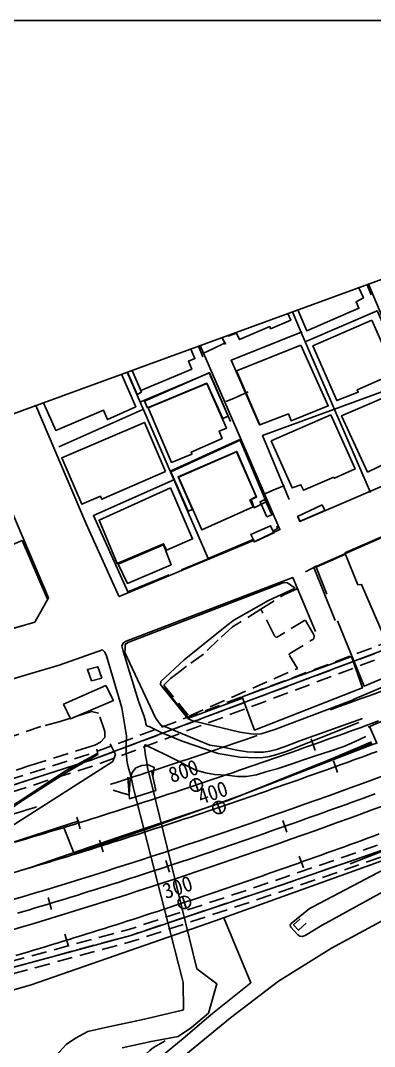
# Model space of a CAD drawing. Header units: millimetres. Extents: x 4198 to 4994, y 1103 to 1809.
# Drawn here: x 4785.9 to 4843.2, y 1453.3 to 1619.1 of the extents above; entities that cross this region are included whole.
import ezdxf
from ezdxf.xclip import XClip

# ---------------------------------------------------------------- set-up
doc = ezdxf.new("R2010")
doc.units = ezdxf.units.MM
doc.header["$LTSCALE"] = 10
doc.header["$MEASUREMENT"] = 0
doc.header["$XCLIPFRAME"] = 2
doc.linetypes.add('DASHED', pattern=[0.75, 0.5, -0.25])
doc.linetypes.add('HIDDEN', pattern=[0.375, 0.25, -0.125])
for name, color, linetype in [('TN-CABL', 4, 'Continuous'), ('TZ-BASE', 253, 'Continuous'), ('TZ-CABL', 4, 'Continuous')]:
    doc.layers.add(name, color=color, linetype=linetype)
doc.layers.add('TX-PAPR', color=2, linetype='Continuous', plot=False)
doc.styles.get("Standard").update_dxf_attribs({"font": 'GulimChe.ttf'})
doc.linetypes.add('ZIGZAG', pattern='A,0.0001,-0.2,[131,ltypeshp.shx,S=0.2,R=0,X=-0.2,Y=0],-0.4,[131,ltypeshp.shx,S=0.2,R=180,X=0.2,Y=0],-0.2', length=0.8001)

# ---------------------------------------------------------------- blocks, each defined once
blk = doc.blocks.new('JD-DHDHGDGH')
at = {"layer": 'TZ-BASE'}
for p, q in [((545.97, -36.27), (546.64, -38.16)), ((545.97, -36.27), (546.64, -38.16)), ((549.61, -39.82), (550.28, -41.7)), ((527.08, -42.8), (527.71, -44.69)), ((527.08, -42.8), (527.71, -44.69)), ((530.75, -46.41), (531.39, -48.31)), ((508.07, -48.92), (508.66, -50.83)), ((508.07, -48.92), (508.66, -50.83)), ((542.06, -51.35), (541.4, -49.47)), ((511.76, -52.63), (512.36, -54.53)), ((523.11, -57.81), (522.49, -55.91)), ((544.06, -55.26), (544.73, -57.14)), ((504.02, -63.85), (503.44, -61.94)), ((525.17, -61.76), (525.8, -63.66)), ((506.14, -67.86), (506.73, -69.77))]:
    blk.add_line(p, q, dxfattribs=at)
for points, elevation in [([(528.56, 26.02), (529.96, 26.68)], 41), ([(529.96, 26.68), (532.19, 27.72)], 41), ([(532.21, 18.19), (533.41, 18.72)], 42), ([(533.41, 18.72), (535.81, 19.76)], 42), ([(538.14, 3.13), (539.85, 3.87)], 43), ([(539.85, 3.87), (541.7, 4.66)], 43), ([(545.08, -9.31), (545.89, -8.89), (546.8, -8.4), (547.33, -8.23)], 44), ([(539.54, -43.44), (547.36, -40.33), (550.56, -38.99), (555.77, -36.79)], 43), ([(516.54, -45.33), (516.71, -42.68), (517.03, -41.73), (517.66, -40.94), (518.62, -40.58), (519.7, -40.47), (520.61, -40.9), (520.38, -42.39)], 36), ([(513.98, -44.56), (515.32, -44.99), (516.53, -45.33), (516.56, -45.33)], 38)]:
    blk.add_lwpolyline(points, dxfattribs=dict(at, elevation=elevation))
at = {"layer": 'TZ-BASE', "linetype": 'DASHED', "ltscale": 5, "flags": 128}
blk.add_lwpolyline([(6.71, 13.49), (7.53, 13.08), (8.42, 12.64), (9.32, 12.2), (10.21, 11.75), (11.11, 11.31), (12.01, 10.87), (12.9, 10.43), (13.8, 9.98), (14.7, 9.54), (15.6, 9.1), (16.49, 8.66), (17.39, 8.22), (18.29, 7.78), (19.19, 7.34), (20.08, 6.9), (20.98, 6.46), (21.88, 6.02), (22.78, 5.58), (23.68, 5.14), (24.58, 4.7), (25.48, 4.27), (26.38, 3.83), (27.27, 3.39), (28.17, 2.95), (29.07, 2.52), (29.98, 2.08), (30.88, 1.65), (31.78, 1.21), (32.68, 0.78), (33.58, 0.35), (34.48, -0.09), (35.38, -0.52), (36.28, -0.95), (37.19, -1.38), (38.09, -1.81), (38.99, -2.24), (39.89, -2.67), (40.8, -3.1), (41.7, -3.53), (42.6, -3.96), (43.51, -4.39), (44.41, -4.81), (45.32, -5.24), (46.22, -5.66), (47.13, -6.09), (48.03, -6.51), (48.94, -6.94), (49.85, -7.36), (50.75, -7.78), (51.66, -8.2), (52.57, -8.62), (53.47, -9.04), (54.38, -9.46), (55.29, -9.88), (56.2, -10.3), (57.11, -10.72), (58.02, -11.13), (58.93, -11.55), (59.84, -11.96), (60.75, -12.38), (61.66, -12.79), (62.57, -13.2), (63.48, -13.62), (64.39, -14.03), (65.3, -14.44), (66.21, -14.85), (67.13, -15.25), (68.04, -15.66), (68.95, -16.07), (69.87, -16.47), (70.78, -16.88), (71.7, -17.28), (72.61, -17.69), (73.53, -18.09), (74.44, -18.49), (75.36, -18.89), (76.28, -19.29), (77.19, -19.69), (78.11, -20.08), (79.03, -20.48), (79.95, -20.87), (80.87, -21.27), (81.79, -21.66), (82.71, -22.05), (83.63, -22.45), (84.55, -22.84), (85.47, -23.23), (86.39, -23.61), (87.31, -24), (88.24, -24.39), (89.16, -24.77), (90.08, -25.16), (91.01, -25.54), (91.93, -25.92), (92.85, -26.3), (93.78, -26.68), (94.71, -27.06), (95.63, -27.43), (96.56, -27.81), (97.49, -28.19), (98.41, -28.56), (99.34, -28.93), (100.27, -29.3), (101.2, -29.67), (102.13, -30.04), (103.06, -30.41), (103.99, -30.77), (104.92, -31.14), (105.85, -31.5), (106.78, -31.87), (107.72, -32.23), (108.65, -32.59), (109.58, -32.94), (110.52, -33.3), (111.45, -33.66), (112.39, -34.01), (113.32, -34.37), (114.26, -34.72), (115.19, -35.07), (116.13, -35.42), (117.07, -35.76), (118.01, -36.11), (118.95, -36.46), (119.89, -36.8), (120.82, -37.14), (121.77, -37.48), (122.71, -37.82), (123.65, -38.16), (124.59, -38.5), (125.53, -38.83), (126.47, -39.16), (127.42, -39.5), (128.36, -39.83), (129.31, -40.16), (130.25, -40.48), (131.2, -40.81), (131.46, -40.9, 0.144555), (470.97, -55.7), (471.25, -55.63), (472.22, -55.38), (473.19, -55.14), (474.16, -54.89), (475.13, -54.65), (476.1, -54.4), (477.06, -54.15), (478.03, -53.9), (479, -53.64), (479.97, -53.39), (480.93, -53.13), (481.9, -52.88), (482.87, -52.62), (483.83, -52.36), (484.8, -52.09), (485.76, -51.83), (486.72, -51.57), (487.69, -51.3), (488.65, -51.03), (489.62, -50.76), (490.58, -50.49), (491.54, -50.22), (492.5, -49.95), (493.46, -49.67), (494.42, -49.4), (495.39, -49.12), (496.35, -48.84), (497.31, -48.56), (498.27, -48.28), (499.22, -48), (500.18, -47.71), (501.14, -47.43), (502.1, -47.14), (503.06, -46.85), (504.02, -46.57), (504.97, -46.28), (505.93, -45.98), (506.89, -45.69), (507.84, -45.4), (508.8, -45.1), (509.75, -44.81), (510.71, -44.51), (511.66, -44.21), (512.61, -43.91), (513.57, -43.61), (514.52, -43.31), (515.47, -43), (516.43, -42.7), (517.38, -42.39), (518.33, -42.09), (519.28, -41.78), (520.23, -41.47), (521.18, -41.16), (522.14, -40.85), (523.09, -40.54), (524.04, -40.23), (524.98, -39.91), (525.93, -39.6), (526.88, -39.28), (527.83, -38.96), (528.78, -38.65), (529.73, -38.33), (530.67, -38.01), (531.62, -37.69), (532.57, -37.36), (533.51, -37.04), (534.46, -36.72), (535.41, -36.39), (536.35, -36.07), (537.3, -35.74), (538.24, -35.41), (539.19, -35.09), (540.13, -34.76), (541.08, -34.43), (542.02, -34.1), (542.96, -33.76), (543.91, -33.43), (544.85, -33.1), (545.79, -32.76), (546.73, -32.43), (547.67, -32.09), (548.62, -31.76), (549.56, -31.42), (550.5, -31.08), (551.44, -30.74), (552.38, -30.4), (553.32, -30.06), (554.26, -29.72), (555.2, -29.38), (556.14, -29.04), (557.08, -28.69), (558.02, -28.35), (558.96, -28.01), (559.9, -27.66), (560.83, -27.32), (561.77, -26.97), (562.71, -26.62), (563.65, -26.27), (564.58, -25.93), (565.52, -25.58), (566.46, -25.23), (567.4, -24.88), (568.33, -24.53), (569.27, -24.18), (570.2, -23.82), (571.14, -23.47), (572.08, -23.12), (573.01, -22.77), (573.95, -22.41), (574.88, -22.06), (575.82, -21.7), (576.75, -21.35), (577.69, -20.99), (578.62, -20.63), (579.55, -20.28), (580.49, -19.92), (581.42, -19.56), (582.36, -19.2), (583.29, -18.85), (584.22, -18.49), (585.16, -18.13), (586.09, -17.77), (587.02, -17.41), (587.95, -17.05), (588.89, -16.69), (589.82, -16.32), (590.75, -15.96), (591.68, -15.6), (592.62, -15.24), (593.55, -14.88), (594.48, -14.51), (595.41, -14.15), (596.34, -13.79), (597.28, -13.42), (598.21, -13.06), (599.14, -12.7), (600.07, -12.33), (601, -11.97), (601.93, -11.6), (602.86, -11.24), (603.79, -10.87), (604.72, -10.51), (605.66, -10.14), (606.59, -9.77), (607.52, -9.41), (608.45, -9.04), (609.38, -8.68), (610.31, -8.31), (611.24, -7.94), (612.17, -7.58), (613.1, -7.21), (614.03, -6.84), (614.96, -6.48), (615.89, -6.11), (616.82, -5.74), (617.75, -5.37), (618.68, -5.01), (619.61, -4.64), (620.54, -4.27), (621.47, -3.91), (622.4, -3.54)], format="xyb", dxfattribs=at)
at = {"layer": 'TZ-BASE', "ltscale": 20, "flags": 128}
blk.add_lwpolyline([(498.06, -52.98), (499.02, -52.7), (499.98, -52.42), (500.94, -52.13), (501.9, -51.85), (502.85, -51.56), (503.81, -51.27), (504.77, -50.98), (505.72, -50.69), (506.68, -50.4), (507.64, -50.1), (508.59, -49.81), (509.55, -49.51), (510.5, -49.21), (511.46, -48.91), (512.41, -48.61), (513.36, -48.31), (514.32, -48.01), (515.27, -47.71), (516.22, -47.4), (517.17, -47.1), (518.13, -46.79), (519.08, -46.48), (520.03, -46.18), (520.98, -45.87), (521.93, -45.56), (522.88, -45.24), (523.83, -44.93), (524.78, -44.62), (525.73, -44.3), (526.68, -43.99), (527.63, -43.67), (528.57, -43.35), (529.52, -43.03), (530.47, -42.71), (531.42, -42.39), (532.36, -42.07), (533.31, -41.75), (534.26, -41.42), (535.2, -41.1), (536.15, -40.77), (537.09, -40.45), (538.04, -40.12), (538.98, -39.79), (539.93, -39.46), (540.87, -39.13), (541.81, -38.8), (542.76, -38.47), (543.7, -38.14), (544.64, -37.8), (545.59, -37.47), (546.53, -37.13), (547.47, -36.8), (548.41, -36.46), (549.35, -36.12), (550.29, -35.79), (551.23, -35.45), (552.18, -35.11), (553.12, -34.77), (554.06, -34.43), (555, -34.08), (555.94, -33.74), (556.87, -33.4)], dxfattribs=at)
at = {"layer": 'TZ-BASE', "flags": 128}
for points in [[(498.06, -52.98), (499.02, -52.7), (499.98, -52.42), (500.94, -52.13), (501.9, -51.85), (502.85, -51.56), (503.81, -51.27), (504.77, -50.98), (505.72, -50.69), (506.68, -50.4), (507.64, -50.1), (508.59, -49.81), (509.55, -49.51), (510.5, -49.21), (511.46, -48.91), (512.41, -48.61), (513.36, -48.31), (514.32, -48.01), (515.27, -47.71), (516.22, -47.4), (517.17, -47.1), (518.13, -46.79), (519.08, -46.48), (520.03, -46.18), (520.98, -45.87), (521.93, -45.56), (522.88, -45.24), (523.83, -44.93), (524.78, -44.62), (525.73, -44.3), (526.68, -43.99), (527.63, -43.67), (528.57, -43.35), (529.52, -43.03), (530.47, -42.71), (531.42, -42.39), (532.36, -42.07), (533.31, -41.75), (534.26, -41.42), (535.2, -41.1), (536.15, -40.77), (537.09, -40.45), (538.04, -40.12), (538.98, -39.79), (539.93, -39.46), (540.87, -39.13), (541.81, -38.8), (542.76, -38.47), (543.7, -38.14), (544.64, -37.8), (545.59, -37.47), (546.53, -37.13), (547.47, -36.8), (548.41, -36.46), (549.35, -36.12), (550.29, -35.79), (551.23, -35.45), (552.18, -35.11), (553.12, -34.77), (554.06, -34.43), (555, -34.08), (555.94, -33.74), (556.87, -33.4)], [(497.38, -62.36), (499.3, -61.8), (501.22, -61.23), (503.13, -60.65), (505.05, -60.07), (506.96, -59.48), (508.87, -58.89), (510.78, -58.3), (512.69, -57.7), (514.59, -57.09), (516.5, -56.48), (518.4, -55.87), (520.3, -55.25), (522.21, -54.63), (524.1, -54), (526, -53.37), (527.9, -52.74), (529.79, -52.1), (531.69, -51.46), (533.58, -50.81), (535.47, -50.16), (537.36, -49.51), (539.25, -48.85), (541.14, -48.19), (543.03, -47.53), (544.91, -46.86), (546.8, -46.19), (548.68, -45.52), (550.56, -44.84), (552.44, -44.16), (554.32, -43.48), (556.2, -42.8), (558.08, -42.11)], [(556.36, -45.16), (555.42, -45.5), (554.48, -45.85), (553.54, -46.19), (552.6, -46.53), (551.66, -46.87), (550.72, -47.21), (549.78, -47.55), (548.84, -47.88), (547.9, -48.22), (546.96, -48.56), (546.02, -48.89), (545.07, -49.23), (544.13, -49.56), (543.19, -49.9), (542.24, -50.23), (541.3, -50.56), (540.36, -50.89), (539.41, -51.22), (538.47, -51.55), (537.52, -51.88), (536.58, -52.21), (535.63, -52.53), (534.69, -52.86), (533.74, -53.18), (532.8, -53.51), (531.85, -53.83), (530.9, -54.15), (529.96, -54.47), (529.01, -54.79), (528.06, -55.11), (527.11, -55.43), (526.17, -55.75), (525.22, -56.06), (524.27, -56.38), (523.32, -56.69), (522.37, -57), (521.42, -57.32), (520.47, -57.63), (519.52, -57.94), (518.57, -58.24), (517.61, -58.55), (516.66, -58.86), (515.71, -59.16), (514.76, -59.47), (513.8, -59.77), (512.85, -60.07), (511.9, -60.37), (510.94, -60.67), (509.99, -60.97), (509.03, -61.27), (508.08, -61.57), (507.12, -61.86), (506.17, -62.16), (505.21, -62.45), (504.25, -62.74), (503.3, -63.03), (502.34, -63.32), (501.38, -63.61), (500.42, -63.89), (499.47, -64.18), (498.51, -64.46)], [(497.17, -67.29), (499.09, -66.72), (501, -66.15), (502.92, -65.57), (504.83, -64.99), (506.74, -64.41), (508.66, -63.82), (510.56, -63.22), (512.47, -62.62), (514.38, -62.02), (516.28, -61.41), (518.19, -60.79), (520.09, -60.18), (521.99, -59.55), (523.89, -58.93), (525.79, -58.3), (527.68, -57.66), (529.58, -57.02), (531.47, -56.38), (533.37, -55.74), (535.26, -55.09), (537.15, -54.43), (539.04, -53.78), (540.93, -53.12), (542.81, -52.45), (544.7, -51.79), (546.58, -51.12), (548.47, -50.44), (550.35, -49.77), (552.23, -49.09), (554.11, -48.4), (555.99, -47.72), (557.87, -47.03)]]:
    blk.add_lwpolyline(points, dxfattribs=at)
at = {"layer": 'TZ-BASE'}
for points in [[(498.81, -57.62), (499.76, -57.34), (500.72, -57.06), (501.68, -56.77), (502.64, -56.48), (503.6, -56.19), (504.55, -55.9), (505.51, -55.61), (506.47, -55.32), (507.42, -55.02), (508.38, -54.73), (509.33, -54.43), (510.29, -54.14), (511.24, -53.84), (512.2, -53.54), (513.15, -53.24), (514.1, -52.93), (515.06, -52.63), (516.01, -52.33), (516.96, -52.02), (517.91, -51.72), (518.86, -51.41), (519.81, -51.1), (520.77, -50.79), (521.72, -50.48), (522.67, -50.17), (523.62, -49.85), (524.57, -49.54), (525.51, -49.22), (526.46, -48.91), (527.41, -48.59), (528.36, -48.27), (529.31, -47.95), (530.25, -47.63), (531.2, -47.31), (532.15, -46.99), (533.1, -46.67), (534.04, -46.35), (534.99, -46.02), (535.93, -45.7), (536.88, -45.37), (537.82, -45.04), (538.77, -44.71), (539.71, -44.38), (540.66, -44.05), (541.6, -43.72), (542.54, -43.39), (543.49, -43.06), (544.43, -42.73), (545.37, -42.39), (546.31, -42.06), (547.26, -41.72), (548.2, -41.38), (549.14, -41.05), (550.08, -40.71), (551.02, -40.37), (551.96, -40.03), (552.9, -39.69), (553.84, -39.35), (554.78, -39.01), (555.72, -38.67), (556.66, -38.32)], [(498.21, -71.3), (499.17, -71.01), (500.13, -70.73), (501.09, -70.44), (502.04, -70.16), (503, -69.87), (503.96, -69.58), (504.91, -69.29), (505.87, -68.99), (506.83, -68.7), (507.78, -68.4), (508.74, -68.11), (509.69, -67.81), (510.65, -67.51), (511.6, -67.21), (512.55, -66.91), (513.51, -66.61), (514.46, -66.31), (515.41, -66), (516.36, -65.7), (517.32, -65.39), (518.27, -65.08), (519.22, -64.77), (520.17, -64.46), (521.12, -64.15), (522.07, -63.84), (523.02, -63.53), (523.97, -63.21), (524.92, -62.9), (525.87, -62.58), (526.82, -62.27), (527.76, -61.95), (528.71, -61.63), (529.66, -61.31), (530.61, -60.99), (531.55, -60.67), (532.5, -60.34), (533.45, -60.02), (534.39, -59.7), (535.34, -59.37), (536.28, -59.04), (537.23, -58.72), (538.17, -58.39), (539.12, -58.06), (540.06, -57.73), (541, -57.4), (541.95, -57.07), (542.89, -56.73), (543.83, -56.4), (544.78, -56.07), (545.72, -55.73), (546.66, -55.4), (547.6, -55.06), (548.54, -54.72), (549.48, -54.38), (550.42, -54.04), (551.37, -53.71), (552.31, -53.36), (553.25, -53.02), (554.19, -52.68), (555.12, -52.34), (556.06, -52), (557, -51.65)]]:
    blk.add_lwpolyline(points, dxfattribs=at)
for points in [[(512.53, 60.44, 36.57), (484.71, 60.89, 36.3), (481.9, 58.05, 36.26), (485.51, 50.89, 36.23), (490.31, 41.52, 36.21), (498.14, 25.31, 36.24), (509.59, -1.53, 36.97), (514.9, -13.23, 38.4), (514.95, -13.29, 38.4), (520.39, -11.02, 39.68)], [(550.6, 48.25, 39.57), (551.93, 45.4, 40.1), (555.29, 37.18, 41.8), (560.63, 24.54, 42.91), (567.53, 8.71, 42.91)], [(593.81, 20.39, 43.39), (570.81, 9.97, 43.84), (562.7, 27.91, 42.73), (553.55, 48.9, 39.22)], [(506.72, 40.12, 38.28), (519.86, 45.89, 38.3), (523.45, 37.92, 39.81), (534.54, 12.29, 42.76), (540.95, -2.49, 43.57), (536.77, -4.44, 43.07), (536.66, -4.23, 43.07), (520.39, -11.02, 39.68)], [(551.12, 42.46, 46.74), (554.44, 34.95, 46.74), (553.26, 34.34, 46.74), (553.71, 33.27, 46.74), (545.27, 29.63, 46.74), (541.48, 38.53, 46.74), (551.12, 42.46, 46.74)], [(538.75, 40.36, 45.78), (542.68, 31.34, 45.78), (539.43, 29.96, 45.78), (539.3, 30.33, 45.78), (534.41, 28.21, 45.78), (533.92, 29.26, 45.78), (532.59, 28.78, 45.78), (529.29, 36.37, 45.78), (538.75, 40.36, 45.78)], [(549.87, -17.16, 44.7), (546.4, -8.59, 43.68), (569.78, 1.67, 44.27), (597.35, 13.6, 43.96), (623.13, 25.07, 43.61), (642.4, 34.07, 42.79), (656.24, 40.75, 43.05)], [(430, 8.35, 36.7), (442.4, -29.38, 36.64), (448.02, -33.26, 36.3), (481.02, -23.33, 36.86), (501.29, -17.45, 37.78), (503.52, -13.53, 38.11), (482.85, 34.89, 36.64)], [(514.67, 28.83, 44.55), (523.77, 32.95, 44.55), (527.19, 25.16, 44.89), (526.15, 24.73, 44.82), (526.68, 23.46, 44.78), (518.47, 19.98, 44.53), (514.67, 28.83, 44.55)], [(555.79, 31.38, 46.46), (559.06, 24.03, 46.46), (557.8, 23.36, 46.6), (558.33, 22.25, 46.6), (553.45, 20.11, 46.6), (553.6, 19.74, 46.6), (550.14, 18.36, 46.6), (546.27, 27.19, 46.6), (555.79, 31.38, 46.46)], [(544.35, 27.34, 46.66), (548.75, 17.49, 49.2), (542.77, 15.07, 49.2), (542.31, 16.21, 49.19), (537.67, 14.44, 49.19), (533.9, 23.19, 49.21), (544.35, 27.34, 46.66)], [(501.55, 20.68, 46.07), (513.85, 26.01, 46.69), (517.63, 17.36, 44.12), (513.05, 15.3, 44.04), (512.4, 16.83, 46.13), (504.68, 13.54, 46.13), (501.55, 20.68, 46.07)], [(519.63, 17.17, 45.69), (529.11, 21.11, 45.8), (532.3, 13.91, 45.8), (531.12, 13.43, 45.8), (531.59, 12.24, 45.8), (526.6, 10.04, 45.8), (526.72, 9.71, 45.8), (523.41, 8.38, 45.8), (519.63, 17.17, 45.69)], [(555.08, 6.82, 47.27), (550.92, 15.91, 47.09), (561.95, 20.63, 47.42), (564.22, 15.43, 47.42), (563.03, 14.91, 47.38), (564.13, 12.43, 47.07), (563.12, 12.04, 47.09), (563.58, 10.91, 47.09), (555.08, 6.82, 47.27)], [(539.51, 11.87, 47.3), (549.16, 16.04, 47.3), (553.09, 7.31, 47.31), (549.76, 5.81, 47.31), (549.65, 5.98, 47.31), (544.75, 3.87, 47.31), (544.35, 4.77, 47.3), (542.92, 4.26, 47.3), (539.51, 11.87, 47.3)], [(522.44, 6.9, 48.82), (512.14, 2.43, 48.62), (511.9, 2.92, 48.62), (508.91, 1.62, 48.98), (505.67, 9.1, 48.81), (519.04, 14.83, 48.71), (522.44, 6.9, 48.82)], [(555.19, -34.42, 43.64), (582.02, -22.79, 44.53), (637.23, 2.33, 44.64), (664.37, 14.86, 44.73)], [(524.53, 6.01, 44.5), (533.92, 10.06, 44.5), (537.12, 2.85, 46.69), (536.06, 2.3, 46.69), (536.62, 1.2, 46.69), (528.29, -2.52, 46.69), (524.53, 6.01, 44.5)], [(523.25, 4.28, 44.5), (526.83, -3.98, 44.5), (522.58, -5.82, 44.5), (522.14, -4.77, 44.5), (514.63, -7.98, 44.5), (511.69, -0.97, 44.5), (523.25, 4.28, 44.5)], [(538.85, -0.42, 45.53), (537.74, 2.02, 45.53), (538.5, 2.38, 45.53), (539.65, -0.07, 45.53), (538.85, -0.42, 45.53)], [(547.75, 1.5, 45.53), (548.23, 0.61, 45.52), (544.19, -1.13, 45.51), (543.81, -0.35, 45.51), (547.75, 1.5, 45.53)], [(536.85, -4.44, 45.53), (536.26, -3.25, 45.53), (539.42, -1.85, 45.53), (539.98, -3.01, 45.53), (536.85, -4.44, 45.53)], [(551.45, -6.25, 49.16), (560.03, -2.53, 49.41), (562.04, -6.93, 52.88), (562.94, -6.57, 50.64), (567.26, -16.15, 49.26), (566.06, -16.65, 49.17), (567.31, -19.59, 48.22), (559.18, -23.02, 48.31), (554.14, -11.34, 53.19), (553.56, -11.38, 49.16), (551.45, -6.25, 49.16)], [(553.7, -33.64, 41.75), (541.93, -38.35, 41.61), (540.46, -38.82, 41.37), (539.26, -39.13, 41.26), (538.23, -39.3, 41.19), (537.2, -39.35, 41.03), (534.45, -39.22, 40.49), (530.97, -38.66, 39.77), (525.14, -36.64, 38.4), (521.82, -35.31, 37.67), (519.81, -34.31, 37.47), (519.46, -34.21, 37.47), (519.26, -33.9, 37.49), (519.18, -33.42, 37.6), (518.98, -32.69, 37.9), (518.06, -30.19, 38.42), (515.59, -22.14, 39.15), (515.4, -21.25, 39.15), (515.64, -20.76, 39.24), (516.05, -20.5, 39.49), (543.02, -10.24, 47.1), (546.7, -18.96, 47.1)], [(543.43, -11.95, 44.67), (542.17, -11.06, 43.61), (541.74, -11, 43.6), (541.31, -11.13, 43.58), (516.49, -20.67, 39.21), (516.01, -20.93, 39.2), (515.91, -21.19, 39.16), (515.91, -21.63, 39.14), (515.88, -22.34, 39.11), (520.84, -32.9, 37.84), (521.67, -34.05, 37.93), (522.16, -34.27, 38.03), (522.46, -34.36, 38.06), (529.63, -37.32, 39.61), (531.48, -37.55, 39.97), (534, -38.13, 40.45), (535.64, -38.36, 40.84), (536.75, -38.43, 41.2), (538.29, -38.41, 41.44), (539.31, -38.27, 41.43), (540.38, -38, 41.44), (541.63, -37.57, 41.47), (542.92, -37.11, 41.57), (544.14, -36.61, 41.58), (554.3, -33.01, 41.91)], [(543.43, -11.95, 44.67), (539.1, -13.91, 44.67), (533.51, -17.13, 44.66), (532.34, -17.95, 44.61), (525.44, -23.5, 44.46), (521.67, -27.04, 44.34), (521.64, -27.53, 44.34), (521.78, -27.74, 44.34), (526.05, -33, 44.33), (526.58, -33.25, 44.3), (527.28, -33.49, 44.27), (534.46, -35.21, 44.03), (536.69, -35.53, 44.03), (537.9, -35.5, 44.06), (538.91, -35.17, 44.13), (540.11, -34.79, 44.2), (552.52, -30.07, 44.73), (553.07, -29.84, 44.74)], [(553.07, -29.84, 44.74), (561.09, -26.42, 44.81), (563.1, -25.74, 44.8), (569.38, -23.22, 44.81), (574.71, -20.84, 45.25), (577.69, -19.26, 45.6), (579.1, -18.64, 45.72)], [(386.13, -53.13, 36.18), (393.75, -52.31, 36.15), (399.29, -51.55, 36.04), (409.36, -49.68, 36.13), (415.86, -48.39, 36.24), (429.43, -45.4, 36.24), (464.14, -36.44, 36.37), (498.12, -26.48, 37.45), (505.22, -24.4, 37.79), (512.26, -21.92, 38.3), (512.61, -22.27, 38.3), (512.87, -22.89, 38.3), (515.35, -31.28, 37.53), (516.11, -35.81, 36.91), (516.07, -37.45, 36.61), (516.05, -38.62, 36.61), (516.25, -40.1, 36.61), (516.46, -41.02, 36.59), (516.82, -42.28, 36.55), (517.27, -44.29, 36.3), (525.07, -74.8, 36.3)], [(512.15, -26.5, 40.1), (510.49, -26.9, 40.06), (509.82, -25.06, 40.06), (511.48, -24.65, 40.06), (512.15, -26.5, 40.1)], [(505.95, -30.66, 40.57), (512.78, -27.67, 40.41), (514.02, -30.08, 40.5), (507.07, -33.06, 40.6), (505.95, -30.66, 40.57)], [(555.94, -37.22, 43.54), (556.62, -36.96, 43.54), (555.47, -34.37, 43.54)], [(527.51, -73.46, 36.52), (520.26, -43.95, 36.52), (519.53, -40.94, 36.59), (519.42, -40.05, 36.62), (519.22, -38.98, 36.75), (519.05, -37.75, 37), (519.09, -37.3, 37.03), (519.19, -37.26, 37.1), (519.57, -37.45, 37.21), (522.25, -38.75, 38.76), (524.19, -39.72, 38.91), (525.94, -40.63, 39.21), (527.34, -41.35, 39.67), (528.9, -41.79, 39.84), (530.34, -42.02, 40.31), (532.36, -42.15, 40.72), (534.1, -42.34, 40.9), (535.51, -42.34, 41.18), (537.16, -42.09, 41.22), (538.85, -41.58, 41.39), (540.48, -41.14, 41.54), (542.74, -40.4, 41.58), (544.74, -39.7, 41.61), (546.69, -39.05, 41.61), (549.24, -38.23, 41.58), (551.27, -37.52, 41.56), (553.03, -36.74, 41.56), (554.86, -35.91, 41.69)], [(276.83, -82.67, 44.66), (283.13, -82.99, 44.25), (297.51, -83.62, 44.02), (310.43, -84.05, 43.95), (344.75, -83.52, 43.89), (375.05, -81.79, 43.66), (392.42, -80.55, 43.91), (420.4, -76.35, 43.91), (452.59, -70.15, 43.91), (469.92, -66.02, 43.91), (487.42, -61.11, 43.76), (500.74, -57.04, 43.89), (515.02, -52.1, 44), (532.55, -46.25, 44.11), (548.11, -40.02, 44.4), (555.85, -36.98, 44.36)], [(513.48, -37.09, 37.22), (514.35, -38.8, 37.22), (513.94, -39.92, 37.22), (492.25, -53.75, 41.8), (486.32, -56.45, 41.79), (451.83, -66.77, 41.49), (425.79, -72.39, 41.11), (400.27, -75.47, 39.79), (396.14, -76.21, 39.39)], [(396.69, -73, 39.38), (410.29, -71.83, 40.61), (424.82, -70.18, 40.88), (441.94, -67.15, 41.18), (457.82, -63.6, 41.47), (483.27, -54.81, 41.52), (491.96, -51.38, 41.37), (499.01, -46.48, 40.26), (506.47, -41.67, 38.52), (511.5, -38.8, 37.52), (511.33, -37.95, 37.22)], [(506, -50.61, 43.54), (507.68, -54.84, 43.54), (518.94, -51.02, 43.54), (534.59, -45.46, 43.54), (555.94, -37.22, 43.54)], [(296.06, -82.62, 40.93), (298.6, -83.05, 41.71), (313.01, -83.81, 41.72), (327.78, -83.89, 41.6), (358.15, -82.68, 41.53), (388.91, -80.27, 41.29), (394.89, -78.23, 39.99), (395.45, -73.83, 39.45), (396.13, -73.26, 39.41), (398.96, -72.35, 39.43), (410.72, -71.93, 40.42), (423.35, -70.38, 41.01), (434.94, -68.6, 41.11), (450.19, -65.06, 41.1), (467.94, -59.8, 41.38), (480.08, -55.74, 41.52), (491.37, -51.18, 41.32), (506.38, -41.41, 38.57), (511.35, -38.68, 37.37)], [(516.34, -42.48, 36.52), (516.61, -45.97, 39.06), (520.85, -44.64, 39.06), (520.18, -41.4, 35.95)], [(564.49, -57.71, 44.35), (558.78, -60.36, 44.26), (547.78, -66.36, 43.92), (545, -68.04, 43.51), (544.54, -68.2, 43.19), (544.14, -68.16, 43.03), (543.86, -67.95, 42.89), (542.71, -66.71, 42.74), (542.64, -66.55, 42.74), (542.62, -66.34, 42.74), (542.77, -66.12, 42.74), (545.68, -63.75, 42.76), (545.84, -63.63, 42.78), (546.28, -63.42, 42.78), (563.18, -54.54, 43.29)], [(561.02, -54.72, 45.26), (530.45, -65.71, 44.71), (500.54, -76.06, 44.47), (457.21, -88.43, 43.87), (404.8, -97.89, 43.98), (379.95, -100.57, 44.16), (369.9, -100.95, 44.51)], [(564.41, -61.92, 44.2), (549.31, -70.09, 43.67), (540.69, -75.43, 43.31), (532.96, -81.38, 42.99), (521.52, -90.71, 42.77)], [(515.45, -86.18, 37.01), (520.1, -85.17, 36.53), (524.51, -84.38, 36.18)], [(531.89, -65.22, 44.75), (536.24, -75.69, 44.75), (529.79, -80.85, 44.75), (525.29, -84.67, 44.73), (519.8, -89.23, 44.71), (514.23, -94.76, 44.62), (508.2, -101.2, 44.3)], [(545.2, -66.04, 42.92), (543.94, -67.2, 42.8), (543.15, -66.32, 42.87), (544.19, -65.36, 42.87)], [(527.51, -73.46, 35.93), (530.75, -75.86, 35.93), (529.41, -80.59, 35.93)], [(525.27, -75.62, 35.88), (525.33, -80.04, 35.88), (525.19, -80.11, 35.9), (519.06, -81.55, 36.49), (512.74, -82.9, 37.45), (509.85, -83.55, 37.59), (507.88, -84.62, 38.15), (506.35, -85.65, 38.33), (504.74, -87.46, 38.94)], [(525.27, -75.62, 35.88), (525.07, -74.8, 35.94)], [(524.51, -84.38, 41.49), (526.66, -82.89, 41.58), (529.41, -80.59, 41.62)], [(501.85, -106.29, 41.47), (503.12, -104.26, 41.89), (504.57, -101.74, 42.14), (507.22, -98.48, 42.42), (511.59, -94.19, 42.51), (518.87, -87.57, 42.74), (519.92, -86.64, 42.69), (520.48, -86.15, 42.69), (522.4, -85.09, 42.35)]]:
    blk.add_polyline3d(points, dxfattribs=at)
at = {"layer": 'TZ-BASE', "linetype": 'Continuous'}
for points in [[(555.61, 3.53, 45.51), (544.39, 29.36, 44.7), (535.53, 50.2, 43.6), (546.76, 54.77, 43.93), (547.56, 54.26, 43.93), (551, 46.38, 43.32)], [(557.82, 40.12, 43.21), (552.94, 51.72, 44.01), (564.37, 56.06, 42.7), (570.17, 41.78, 43.59)], [(540.26, 39.24, 44.82), (552.1, 44.13, 45.29), (555.71, 35.45, 44.93)], [(532.12, 27.42, 43.59), (527.72, 37.41, 43.64), (538.9, 42.06, 43.64)], [(536.6, -4.08, 45.01), (529.33, -7.14, 38.11), (508.57, 40.46, 39.07)], [(513.43, 28.99, 41.75), (524.84, 34.45, 42.55), (528.5, 25.41, 42.96)], [(526.44, 26.97, 43.53), (527.6, 27.51, 43.53), (524.84, 34.33, 43.53), (513.59, 29.02, 43.51), (517.88, 19.37, 43.48), (518.55, 19.74, 43.48), (514.62, 28.85, 43.48), (523.8, 33, 43.48), (526.44, 26.97, 43.53)], [(545.11, 27.93, 45.43), (556.65, 32.86, 44.99), (560.11, 25.36, 45.26)], [(537.66, 14.43, 45.18), (533.07, 24.87, 44.89), (544.54, 29.47, 45.69)], [(514.11, 27.56, 43.31), (501.27, 21.75, 39.62), (500.13, 25.63, 39.38)], [(518.26, 18.08, 43.76), (529.57, 22.87, 39.07), (532.97, 14.99, 44.27)], [(519.51, 17.18, 44.29), (519.04, 18.25, 44.29), (529.51, 22.82, 44.29), (532.55, 15.87, 44.22), (531.71, 15.49, 44.22), (529.12, 21.16, 44.22), (519.51, 17.18, 44.29)], [(542.46, 2.39, 45.2), (538.15, 12.7, 45.18), (561.83, 21.41, 45.21), (562.12, 20.46, 45.21)], [(505.21, 10.88, 40.56), (518.75, 16.92, 43.41)], [(523.09, 6.92, 44.13), (534.48, 12.1, 44.51), (539.74, -0.06, 45.2)], [(526.78, 0.74, 45.24), (526.08, 0.49, 45.24), (523.32, 6.83, 45.24), (534.49, 11.97, 45.24), (538.72, 1.99, 45.21), (536.75, 1.04, 45.16), (536.29, 2.37, 45.16), (537.18, 2.78, 45.16), (533.97, 10.16, 45.16), (524.47, 6.04, 45.16), (526.78, 0.74, 45.24)], [(564.29, 7.43, 45.56), (544.16, -1.16, 45.5), (543.82, -0.36, 45.5)], [(523.02, -9.8, 38.11), (516.36, -12.54, 41.36), (510.77, -0.19, 41.36), (523.76, 5.55, 43.38)], [(539.97, -2.61, 45.34), (540.54, -2.32, 45.33), (540.42, -1.95, 45.33)], [(488.89, -8.64, 38.71), (499.23, -4.26, 38.86), (503.29, -13.62, 39.68)], [(514.8, -8.05, 43.41), (516.27, -11.18, 43.41), (523.33, -8.15, 43.41), (522.1, -4.92, 43.41), (514.8, -8.05, 43.41)], [(548.51, -12.93, 47.21), (546.83, -8.56, 47.62), (551.44, -6.52, 47.62)], [(529.36, -7.18, 38.11), (525, -8.99, 38.11)], [(567.21, -15.85, 47.82), (569.49, -21.52, 48.09), (554.58, -27.8, 48.09), (550.28, -17.2, 47.1)], [(500.38, -17.7, 39.42), (492.23, -19.98, 38.87), (484.38, -22.42, 38.09)], [(550.67, -23.68, 47.59), (552.53, -23, 47.56)], [(552.53, -23, 47.56), (554.28, -28.06, 47.25), (552.63, -28.71, 47.22)], [(552.63, -28.71, 47.22), (536.83, -34.87, 46.93), (534.81, -29.49, 47.78), (550.67, -23.68, 47.59)], [(534.9, -29.73, 47.38), (526.14, -32.95, 46.44), (522.05, -27.89, 45.94)], [(395.79, -77.21, 45.37), (409.21, -75.43, 45.36), (433.1, -71.59, 45.5), (453.58, -67.25, 45.63), (508.49, -49.53, 43.8)], [(552.32, -56.46, 44.53), (561.97, -52.71, 45.01)]]:
    blk.add_polyline3d(points, dxfattribs=at)
at = {"layer": 'TZ-BASE', "linetype": 'HIDDEN'}
for points in [[(537.87, -15.33, 44.85), (541.58, -13.02, 44.82), (543.71, -12.03, 44.64)], [(537.87, -15.33, 44.85), (533.29, -18.21, 44.85), (530.95, -20.3, 44.85), (528.56, -22.6, 44.85), (525.84, -24.53, 44.85), (524.76, -25.43, 44.85), (523.23, -26.54, 44.81), (522.17, -27.63, 44.67), (526.24, -32.62, 44.64), (543.79, -24.92, 44.98), (542.41, -22.71, 44.98), (542.57, -22.48, 44.98), (546.45, -20.11, 44.88), (546.49, -19.61, 44.82), (546.19, -19.1, 44.82), (545.06, -17.15, 44.82), (544.91, -17.15, 44.82), (540.68, -19.75, 44.81), (540.31, -19.89, 44.81), (540.08, -19.62, 44.81), (539.9, -19.31, 44.81), (537.87, -15.33, 44.85)], [(494.71, -42.52, 36.88), (500.73, -40.53, 37.05), (508.9, -37.93, 37.33), (511.03, -37.3, 37.3), (511.92, -36.84, 37.29), (512.63, -36.09, 37.28), (512.63, -35.09, 37.28), (511.62, -32.11, 37.22), (510.48, -31.88, 37.22), (505.39, -33.47, 37.21), (502.28, -34.3, 37.21), (492.43, -37.66, 36.57)]]:
    blk.add_polyline3d(points, dxfattribs=at)
at = {"layer": 'TZ-BASE'}
for centre in [(527.4, -43.75), (527.4, -43.75), (531.07, -47.36), (525.48, -62.71)]:
    blk.add_circle(centre, 1, dxfattribs=at)
for s, rotation, p in [('800', 18.4946, (523.43, -43.42)), ('800', 18.4946, (523.43, -43.42)), ('400', 18.7365, (528.18, -46.91)), ('300', 18.424, (522.47, -62.18))]:
    blk.add_text(s, height=2.5, rotation=rotation, dxfattribs=at).set_placement(p)

msp = doc.modelspace()

# ---------------------------------------------------------------- linework, layer by layer
at = {"layer": 'TN-CABL', "linetype": 'ZIGZAG', "ltscale": 0.5}
for points in [[(4762.84, 1488.98), (4771.34, 1491.28), (4797.74, 1499.7), (4951.99, 1557.7)], [(4770.09, 1462.17), (4779.04, 1464.57), (4803.75, 1471.26), (4826.27, 1478.77), (4849.49, 1486.76), (4872.94, 1495.58), (4910.81, 1510.53), (4911.36, 1510.32)]]:
    msp.add_lwpolyline(points, dxfattribs=at)
at = {"layer": 'TX-PAPR'}
for points in [[(4197.89, 1103.05), (4993.89, 1103.05), (4993.89, 1619.05), (4197.89, 1619.05)], [(4253.51, 1472.12), (4320.35, 1606.46), (4405.19, 1567.01), (4490, 1539.17), (4576.4, 1525.92), (4663.68, 1527.19), (4751.65, 1543.46), (4931.7, 1609.07), (4986.82, 1469.51), (4791.24, 1398.24), (4678.52, 1377.39), (4566.05, 1375.76), (4455, 1392.78), (4349.98, 1427.26)]]:
    msp.add_lwpolyline(points, close=True, dxfattribs=at)
at = {"layer": 'TZ-CABL', "linetype": 'HIDDEN', "flags": 128}
for points in [[(4762.38, 1489.9), (4771.05, 1492.24), (4797.41, 1500.64), (4951.63, 1558.63)], [(4762.84, 1488.98), (4771.34, 1491.28), (4797.74, 1499.7), (4951.99, 1557.7)], [(4762.9, 1487.96), (4771.62, 1490.32), (4798.07, 1498.75), (4952.36, 1556.77)], [(4769.63, 1463.08), (4778.78, 1465.54), (4803.46, 1472.22), (4825.95, 1479.72), (4849.15, 1487.7), (4872.58, 1496.51), (4910.8, 1511.6), (4912.05, 1511.13)], [(4770.09, 1462.17), (4779.04, 1464.57), (4803.75, 1471.26), (4826.27, 1478.77), (4849.49, 1486.76), (4872.94, 1495.58), (4910.81, 1510.53), (4911.36, 1510.32)], [(4770.15, 1461.15), (4779.3, 1463.61), (4804.04, 1470.3), (4826.59, 1477.82), (4849.83, 1485.82), (4873.3, 1494.64), (4906.77, 1507.86), (4910.6, 1509.37), (4911.34, 1509.12)]]:
    msp.add_lwpolyline(points, dxfattribs=at)

# ---------------------------------------------------------------- block references
at = {"layer": 'TZ-BASE'}
ref = msp.add_blockref('JD-DHDHGDGH', (4286.93, 1539.29), dxfattribs=at)
XClip(ref).set_block_clipping_path([(-33.4182158766, -67.1724787678), (33.4182158768, 67.1724787673), (118.2607779879, 27.7209466004), (203.0660490963, -0.1183001781), (289.4728021359, -13.3670870333), (376.7540284118, -12.0995740438), (464.720956656, 4.1718872347), (644.7730330683, 69.7827066777), (699.8904649949, -69.7812300566), (504.3145828283, -141.0489107629), (391.5895144267, -161.89994674), (279.1232034385, -163.5332018643), (168.0690483715, -146.5052176141), (63.0531977924, -112.0313913801)])

doc.saveas('drawing.dxf')
